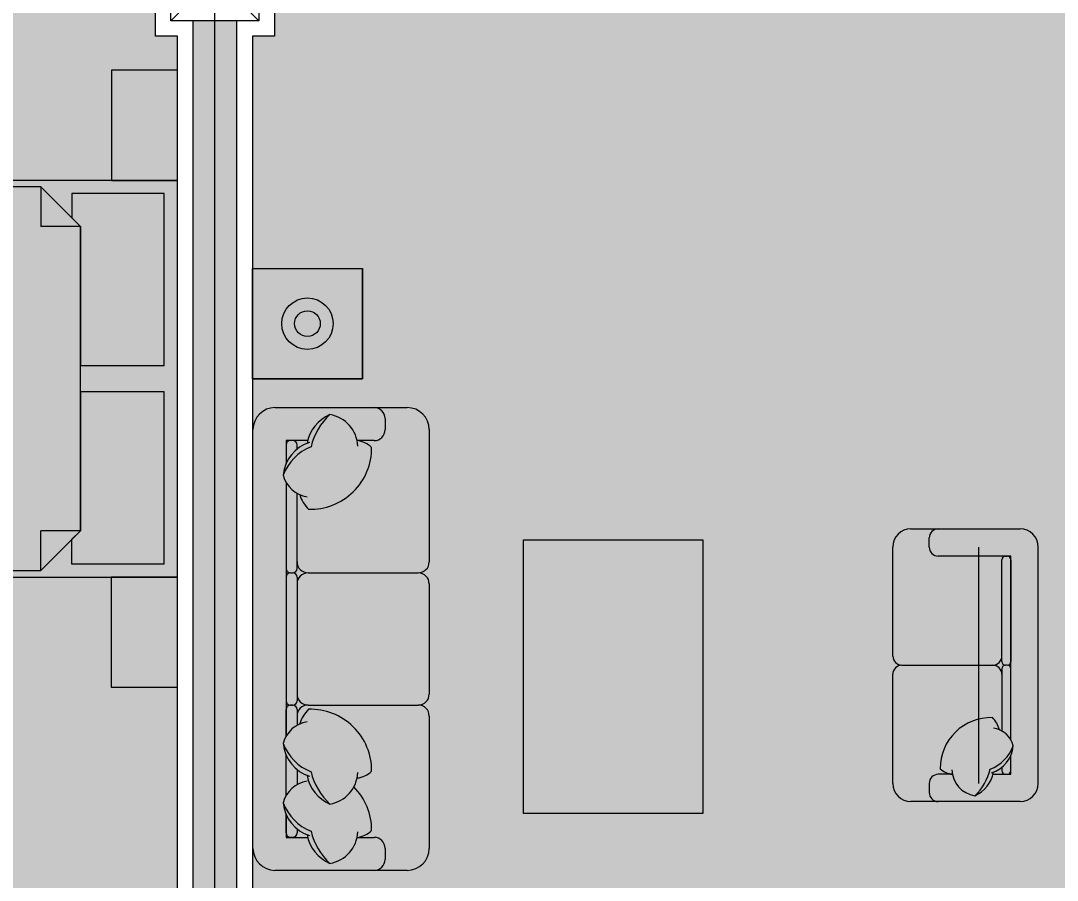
# Model space of a CAD drawing. Header units: millimetres. Extents: x 476571643 to 477489869, y 4620928210 to 4621294454.
# Drawn here: x 477229840 to 477234544, y 4621078495 to 4621082395 of the extents above; entities that cross this region are included whole.
import ezdxf

# ---------------------------------------------------------------- set-up
doc = ezdxf.new("R2010")
doc.units = ezdxf.units.MM
doc.header["$MEASUREMENT"] = 0
for name, color, linetype, lineweight in [('2D Drafting - General_Pen_No__1_Pen_No__7', 7, 'Continuous', 0), ('2D Drafting - General_Pen_No__250_Pen_No__7_Pen_No__250', 7, 'Continuous', 0), ('2D Drafting - General_Pen_No__250_Pen_No__7_Pen_No__7', 7, 'Continuous', 0), ('G-Anno-Nplt_Pen_No__151', 151, 'Continuous', 0), ('G-Anno-Nplt_Pen_No__4', 7, 'Continuous', 0), ('New_0_Pen_No__7', 7, 'Continuous', 0), ('New_R03_Nakveti_Pen_No__4', 7, 'Continuous', 0), ('zoma_Pen_No__142', 142, 'Continuous', 0), ('zoma_Pen_No__5_Pen_No__5', 5, 'Continuous', 0)]:
    doc.layers.add(name, color=color, linetype=linetype, lineweight=lineweight)
doc.layers.add('New_R03_Nakveti', color=7, linetype='Continuous')
doc.layers.add('zoma', color=7, linetype='Continuous')
doc.styles.add('GENERATED_STYLE_2', font='arial.ttf')
doc.dimstyles.new('GENERATED_STYLE__7', dxfattribs={"dimtxt": 200, "dimasz": 64.421331, "dimexe": 0.18, "dimexo": 3, "dimgap": 0.09, "dimtad": 1, "dimlfac": 0.001, "dimzin": 0, "dimdsep": 46, "dimtxsty": 'GENERATED_STYLE_2', "dimblk": 'ARROWHEAD_2', "dimblk1": 'ARROWHEAD_2', "dimblk2": 'ARROWHEAD_2', "dimcen": 0.09, "dimclrd": 142, "dimclre": 142, "dimclrt": 142, "dimadec": 0, "dimazin": 0, "dimtfac": 1, "dimtdec": 4, "dimtmove": 0, "dimatfit": 3, "dimfxl": 1, "dimtolj": 1, "dimtzin": 0, "dimarcsym": 0})

# ---------------------------------------------------------------- blocks, each defined once
blk = doc.blocks.new('Bed Layout 23')
at = {"layer": 'New_R03_Nakveti_Pen_No__4', "color": 7, "linetype": 'Continuous', "lineweight": 0}
for p, q in [((-900, 0), (-1400, 0)), ((-1400, 0), (-1400, -300)), ((-900, -300), (-900, 0)), ((900, 0), (-900, 0)), ((-900, 0), (-900, -2000)), ((1400, 0), (900, 0)), ((900, 0), (900, -300)), ((900, -2000), (900, 0)), ((1400, -300), (1400, 0)), ((-1400, -300), (-900, -300)), ((900, -300), (1400, -300)), ((-690, -440), (-870, -620)), ((0, -440), (-690, -440)), ((-690, -440), (-690, -620)), ((690, -440), (0, -440)), ((870, -620), (690, -440)), ((690, -440), (690, -620)), ((-870, -620), (-870, -1970)), ((-870, -620), (-690, -620)), ((870, -620), (690, -620)), ((870, -1970), (870, -620)), ((-870, -1970), (0, -1970)), ((0, -1970), (870, -1970)), ((-900, -2000), (900, -2000))]:
    blk.add_line(p, q, dxfattribs=at)
at = {"layer": 'New_R03_Nakveti_Pen_No__4', "color": 7, "linetype": 'Continuous', "lineweight": 0, "flags": 128}
for points in [[(-60, -440), (-60, -60), (-840, -60), (-840, -480), (-730, -480), (-690, -440)], [(690, -440), (730, -480), (840, -480), (840, -60), (60, -60), (60, -440)]]:
    blk.add_lwpolyline(points, close=True, dxfattribs=at)
blk = doc.blocks.new('*D1131', base_point=(476844527.1, 4621385791))
at = {"layer": 'zoma_Pen_No__142', "color": 142, "linetype": 'Continuous', "lineweight": 0, "transparency": 16777216}
for p, q in [((477240443.6, 4621093170.3), (477240358.9, 4621093219.3)), ((477240464.8, 4621093194.8), (477240337.7, 4621093194.8)), ((477240401.2, 4621075494.8), (477240401.2, 4621093194.8)), ((477240464.8, 4621075494.8), (477240337.7, 4621075494.8)), ((477240358.9, 4621075519.3), (477240443.6, 4621075470.3)), ((477240401.2, 4621075453.3), (477240401.2, 4621075494.8))]:
    blk.add_line(p, q, dxfattribs=at)
at = {"layer": 'zoma_Pen_No__142', "color": 142, "lineweight": 0, "transparency": 16777216, "insert": (477240361.2, 4621084002.9), "char_height": 200, "attachment_point": 7, "rotation": 90, "style": 'GENERATED_STYLE_2'}
blk.add_mtext('\\A1;{\\pql;\\fArial CYR|b0|i0|c204|p34;17.70}', dxfattribs=at)
blk = doc.blocks.new('ARROWHEAD_2')
at = {"color": 0, "linetype": 'Continuous', "lineweight": 0}
for p, q in [((0, 0), (-1, 0)), ((-0.378, -0.655), (0.378, 0.655))]:
    blk.add_line(p, q, dxfattribs=at)

msp = doc.modelspace()

# ---------------------------------------------------------------- hatches: boundary and pattern name
at = {"layer": '2D Drafting - General_Pen_No__250_Pen_No__7_Pen_No__7', "linetype": 'Continuous', "lineweight": 0}
msp.add_hatch(color=7, dxfattribs=at).paths.add_polyline_path([(477230621.317, 4621075894.799), (477230821.317, 4621075894.799), (477230821.317, 4621082394.799), (477230621.317, 4621082394.799)])
at = {"layer": 'G-Anno-Nplt_Pen_No__151', "linetype": 'Continuous', "lineweight": 0, "true_color": 0x1f2f3f}
for points in [[(477230791.317, 4621086364.799), (477230991.316, 4621086364.799), (477230991.316, 4621086064.799), (477231291.317, 4621086064.799), (477231291.317, 4621085234.611), (477230891.317, 4621085234.611), (477230891.317, 4621082864.799), (477230991.317, 4621082864.799), (477230991.317, 4621082324.799), (477230891.317, 4621082324.799), (477230891.317, 4621077464.799), (477237551.317, 4621077464.799), (477237551.317, 4621081734.611), (477237151.317, 4621081734.611), (477237151.317, 4621082564.799), (477237351.317, 4621082564.799), (477237351.317, 4621082864.799), (477237551.317, 4621082864.799), (477237551.317, 4621085824.799), (477237351.317, 4621085824.799), (477237351.317, 4621085994.799), (477237351.317, 4621086124.799), (477237151.317, 4621086124.799), (477237151.317, 4621086954.987), (477237551.317, 4621086954.987), (477237551.317, 4621091824.799), (477234051.135, 4621091824.799), (477234051.135, 4621092924.799), (477230991.317, 4621092924.799), (477230991.317, 4621092724.799), (477230791.317, 4621092724.799)], [(477223991.317, 4621077464.799), (477230551.317, 4621077464.799), (477230551.317, 4621082324.799), (477230451.317, 4621082324.799), (477230451.317, 4621082864.799), (477230551.317, 4621082864.799), (477230551.317, 4621085528.057), (477230011.129, 4621085528.057), (477230011.129, 4621085928.057), (477224681.505, 4621085928.057), (477224681.505, 4621085528.057), (477223991.317, 4621085528.057), (477223991.317, 4621082864.799), (477224091.317, 4621082864.799), (477224091.317, 4621082324.799), (477223991.317, 4621082324.799)]]:
    msp.add_hatch(color=169, dxfattribs=at).paths.add_polyline_path(points)

# ---------------------------------------------------------------- linework, layer by layer
at = {"layer": '2D Drafting - General_Pen_No__1_Pen_No__7', "color": 7, "linetype": 'Continuous', "lineweight": 0}
for p, q in [((477230521.317, 4621082394.799), (477230921.317, 4621082794.799)), ((477230921.317, 4621082394.799), (477230521.317, 4621082794.799))]:
    msp.add_line(p, q, dxfattribs=at)
at = {"layer": '2D Drafting - General_Pen_No__1_Pen_No__7', "color": 7, "linetype": 'Continuous', "lineweight": 0, "flags": 128}
msp.add_lwpolyline([(477230921.317, 4621082394.799), (477230521.317, 4621082394.799), (477230521.317, 4621082794.799), (477230921.317, 4621082794.799)], close=True, dxfattribs=at)
at = {"layer": '2D Drafting - General_Pen_No__250_Pen_No__7_Pen_No__250', "color": 7, "linetype": 'Continuous', "lineweight": 0, "flags": 128}
msp.add_lwpolyline([(477230621.317, 4621075894.799), (477230821.317, 4621075894.799), (477230821.317, 4621082394.799), (477230621.317, 4621082394.799)], close=True, dxfattribs=at)
at = {"layer": 'G-Anno-Nplt_Pen_No__4', "color": 7, "linetype": 'Continuous', "lineweight": 0, "flags": 128}
msp.add_lwpolyline([(477230791.317, 4621092724.799), (477230791.317, 4621086364.799), (477230991.316, 4621086364.799), (477230991.316, 4621086064.799), (477231291.317, 4621086064.799), (477231291.317, 4621085234.611), (477230891.317, 4621085234.611), (477230891.317, 4621082864.799), (477230991.317, 4621082864.799), (477230991.317, 4621082324.799), (477230891.317, 4621082324.799), (477230891.317, 4621077464.799)], dxfattribs=at)
msp.add_lwpolyline([(477223991.317, 4621077464.799), (477230551.317, 4621077464.799), (477230551.317, 4621082324.799), (477230451.317, 4621082324.799), (477230451.317, 4621082864.799), (477230551.317, 4621082864.799), (477230551.317, 4621085528.057), (477230011.129, 4621085528.057), (477230011.129, 4621085928.057), (477224681.505, 4621085928.057), (477224681.505, 4621085528.057), (477223991.317, 4621085528.057), (477223991.317, 4621082864.799), (477224091.317, 4621082864.799), (477224091.317, 4621082324.799), (477223991.317, 4621082324.799)], close=True, dxfattribs=at)
at = {"layer": 'New_0_Pen_No__7', "color": 7, "linetype": 'Continuous', "lineweight": 0}
for p, q in [((477231391.317, 4621080770.317), (477231391.317, 4621081270.317)), ((477230891.317, 4621080770.317), (477231391.317, 4621080770.317)), ((477230994.035, 4621080639.578), (477231594.035, 4621080639.578)), ((477231494.035, 4621080589.578), (477231494.035, 4621080539.578)), ((477230894.035, 4621078639.578), (477230894.035, 4621080539.578)), ((477231694.035, 4621080539.578), (477231694.035, 4621079939.578)), ((477231142.296, 4621080489.578), (477231044.035, 4621080489.578)), ((477231044.035, 4621080489.578), (477231044.035, 4621080384.392)), ((477231044.035, 4621080469.578), (477231044.035, 4621080384.392)), ((477231074.035, 4621080489.578), (477231064.035, 4621080489.578)), ((477231094.035, 4621080451.422), (477231094.035, 4621080469.578)), ((477231444.035, 4621080489.578), (477231366.566, 4621080489.578)), ((477231044.035, 4621080301.21), (477231044.035, 4621079147.294)), ((477231094.035, 4621079909.578), (477231094.035, 4621080250.863)), ((477233880.523, 4621080089.398), (477234375.523, 4621080089.398)), ((477233963.023, 4621080006.898), (477233963.023, 4621080048.148)), ((477233963.023, 4621080006.898), (477233963.023, 4621080048.148)), ((477233798.023, 4621079511.898), (477233798.023, 4621080006.898)), ((477234186.541, 4621080006.898), (477234186.541, 4621078934.398)), ((477234334.273, 4621079965.648), (477234004.273, 4621079965.648)), ((477234334.273, 4621079965.648), (477234004.273, 4621079965.648)), ((477234293.023, 4621079487.148), (477234293.023, 4621079949.148)), ((477234309.523, 4621079965.648), (477234317.773, 4621079965.648)), ((477234334.273, 4621079131.051), (477234334.273, 4621079965.648)), ((477234334.273, 4621079131.051), (477234334.273, 4621079965.648)), ((477234334.273, 4621079949.148), (477234334.273, 4621079487.148)), ((477231064.035, 4621079889.578), (477231074.035, 4621079889.578)), ((477231064.035, 4621079889.578), (477231074.035, 4621079889.578)), ((477231094.035, 4621079869.578), (477231094.035, 4621079309.578)), ((477231144.035, 4621079889.578), (477231644.035, 4621079889.578)), ((477231694.035, 4621079839.578), (477231694.035, 4621079339.578)), ((477233798.023, 4621078934.398), (477233798.023, 4621079429.398)), ((477233839.273, 4621079470.648), (477234251.773, 4621079470.648)), ((477234293.023, 4621079454.148), (477234293.023, 4621079172.587)), ((477234317.773, 4621079470.648), (477234309.523, 4621079470.648)), ((477234317.773, 4621079470.648), (477234309.523, 4621079470.648)), ((477234334.273, 4621079131.051), (477234334.273, 4621079454.148)), ((477231074.035, 4621079289.578), (477231064.035, 4621079289.578)), ((477231064.035, 4621079289.578), (477231074.035, 4621079289.578)), ((477231144.035, 4621079289.578), (477231644.035, 4621079289.578)), ((477231044.035, 4621079147.294), (477231044.035, 4621079269.578)), ((477231094.035, 4621079269.578), (477231094.035, 4621079197.641)), ((477231694.035, 4621079239.578), (477231694.035, 4621078639.578)), ((477231044.035, 4621078877.946), (477231044.035, 4621079064.112)), ((477234334.273, 4621078992.148), (477234334.273, 4621079062.426)), ((477234334.273, 4621078975.648), (477234334.273, 4621079062.426)), ((477234293.023, 4621079007.126), (477234293.023, 4621078992.148)), ((477231094.035, 4621078997.082), (477231094.035, 4621078928.293)), ((477234068.184, 4621078975.648), (477234004.273, 4621078975.648)), ((477234253.207, 4621078975.648), (477234334.273, 4621078975.648)), ((477234309.523, 4621078975.648), (477234317.773, 4621078975.648)), ((477233963.023, 4621078934.398), (477233963.023, 4621078893.148)), ((477234375.523, 4621078851.898), (477233880.523, 4621078851.898)), ((477231044.035, 4621078709.578), (477231044.035, 4621078794.764)), ((477231044.035, 4621078794.764), (477231044.035, 4621078689.578)), ((477231094.035, 4621078727.734), (477231094.035, 4621078709.578)), ((477231044.035, 4621078689.578), (477231142.296, 4621078689.578)), ((477231074.035, 4621078689.578), (477231064.035, 4621078689.578)), ((477231366.566, 4621078689.578), (477231444.035, 4621078689.578)), ((477231494.035, 4621078639.578), (477231494.035, 4621078589.578)), ((477231594.035, 4621078539.578), (477230994.035, 4621078539.578))]:
    msp.add_line(p, q, dxfattribs=at)
for points in [[(477231391.317, 4621080770.317), (477230891.317, 4621080770.317), (477230891.317, 4621081270.317), (477231391.317, 4621081270.317)], [(477232935.43, 4621078798.304), (477232121.683, 4621078798.304), (477232121.683, 4621080039.009), (477232935.43, 4621080039.009)]]:
    msp.add_lwpolyline(points, close=True, dxfattribs=at)
msp.add_lwpolyline([(477234458.023, 4621078934.398), (477234458.023, 4621080006.898)], dxfattribs=at)
for radius in [116.667, 58.333]:
    msp.add_circle((477231141.317, 4621081020.317), radius, dxfattribs=at)
for centre, radius, start, end in [((477230994.035, 4621080539.578), 100, 90, 180), ((477231313.587, 4621080445.277), 176.927, 113.315151, 169.361334), ((477231442.502, 4621080392.444), 293.149, 132.736771, 166.35084), ((477231218.962, 4621080459.049), 150.728, 2.067173, 80.607155), ((477231444.035, 4621080589.578), 50, 0, 90), ((477231594.035, 4621080539.578), 100, 0, 90), ((477231444.035, 4621080539.578), 50, 270, 0), ((477231201.335, 4621080319.22), 170.267, 107.271363, 175.466823), ((477231238.838, 4621080256.185), 220.903, 111.568254, 159.74062), ((477231064.035, 4621080469.578), 20, 90, 180), ((477231074.035, 4621080469.578), 20, 0, 90), ((477231354.143, 4621080377.185), 113.183, 46.1116, 83.70975), ((477231154.498, 4621080455.945), 278.124, 268.285016, 0.578933), ((477231158.071, 4621080364.459), 130.403, 194.106395, 262.231979), ((477231261.541, 4621080291.294), 161.732, 196.779279, 224.494475), ((477233880.523, 4621080006.898), 82.5, 90, 180), ((477234004.273, 4621080048.148), 41.25, 90, 180), ((477234004.273, 4621080048.148), 41.25, 90, 180), ((477234375.523, 4621080006.898), 82.5, 0, 90), ((477234004.273, 4621080006.898), 41.25, 180, 270), ((477234004.273, 4621080006.898), 41.25, 180, 270), ((477234309.523, 4621079949.148), 16.5, 90, 180), ((477234317.773, 4621079949.148), 16.5, 0, 90), ((477231064.035, 4621079909.578), 20, 180, 270), ((477231074.035, 4621079909.578), 20, 270, 0), ((477231144.035, 4621079939.578), 50, 180, 270), ((477231644.035, 4621079939.578), 50, 270, 0), ((477231064.035, 4621079869.578), 20, 90, 180), ((477231074.035, 4621079869.578), 20, 0, 90), ((477231144.035, 4621079839.578), 50, 90, 180), ((477231644.035, 4621079839.578), 50, 0, 90), ((477233839.95, 4621079512.575), 41.933, 180.925972, 269.074029), ((477234251.773, 4621079511.898), 41.25, 270, 0), ((477234309.523, 4621079487.148), 16.5, 180, 270), ((477234317.773, 4621079487.148), 16.5, 270, 0), ((477233839.273, 4621079429.398), 41.25, 90, 180), ((477234251.773, 4621079429.398), 41.25, 0, 90), ((477234309.523, 4621079454.148), 16.5, 90, 180), ((477234317.773, 4621079454.148), 16.5, 0, 90), ((477231144.035, 4621079339.578), 50, 180, 270), ((477231644.035, 4621079339.578), 50, 270, 0), ((477231064.035, 4621079309.578), 20, 180, 270), ((477231064.035, 4621079269.578), 20, 90, 180), ((477231074.035, 4621079309.578), 20, 270, 0), ((477231074.035, 4621079269.578), 20, 0, 90), ((477231144.035, 4621079239.578), 50, 90, 180), ((477231644.035, 4621079239.578), 50, 0, 90), ((477231261.541, 4621079157.21), 161.732, 135.505526, 163.220721), ((477231154.498, 4621078992.559), 278.124, 359.421068, 91.714985), ((477231158.071, 4621079084.044), 130.403, 97.768021, 165.893606), ((477234243.14, 4621079003.395), 229.452, 88.285016, 180.578933), ((477234154.83, 4621079139.232), 133.429, 16.779279, 44.494474), ((477234240.192, 4621079078.87), 107.582, 14.106395, 82.231979), ((477231238.838, 4621079192.319), 220.903, 200.25938, 248.431747), ((477231201.335, 4621079129.284), 170.267, 184.533178, 252.728638), ((477234173.56, 4621079168.197), 182.245, 291.568254, 339.74062), ((477234204.5, 4621079116.193), 140.47, 287.271363, 355.466823), ((477231313.587, 4621079003.227), 176.927, 190.638667, 246.684849), ((477231442.502, 4621079056.059), 293.149, 193.649161, 227.263229), ((477231218.962, 4621078989.455), 150.728, 279.392846, 357.932828), ((477231354.143, 4621079071.319), 113.183, 276.29025, 313.8884), ((477234004.273, 4621078934.398), 41.25, 90, 180), ((477234078.433, 4621079068.372), 93.376, 226.111601, 263.70975), ((477234189.957, 4621079000.834), 124.351, 182.067173, 260.607155), ((477234005.537, 4621079055.783), 241.848, 312.736771, 346.35084), ((477234111.892, 4621079012.196), 145.965, 293.315151, 349.361334), ((477234309.523, 4621078992.148), 16.5, 180, 270), ((477234317.773, 4621078992.148), 16.5, 270, 0), ((477231158.071, 4621078814.696), 130.403, 97.768022, 165.893606), ((477231154.498, 4621078723.211), 278.124, 359.421068, 44.711733), ((477233880.523, 4621078934.398), 82.5, 180, 270), ((477234375.523, 4621078934.398), 82.5, 270, 0), ((477234004.273, 4621078893.148), 41.25, 180, 270), ((477231238.838, 4621078922.971), 220.903, 200.25938, 248.431747), ((477231201.335, 4621078859.936), 170.267, 184.533178, 252.728637), ((477231064.035, 4621078709.578), 20, 180, 270), ((477231074.035, 4621078709.578), 20, 270, 0), ((477231313.587, 4621078733.879), 176.927, 190.638667, 246.684849), ((477231442.502, 4621078786.711), 293.149, 193.649161, 227.263229), ((477231218.962, 4621078720.107), 150.728, 279.392846, 357.932828), ((477231354.143, 4621078801.971), 113.183, 276.29025, 313.8884), ((477231444.035, 4621078639.578), 50, 0, 90), ((477230994.035, 4621078639.578), 100, 180, 270), ((477231594.035, 4621078639.578), 100, 270, 0), ((477231444.035, 4621078589.578), 50, 270, 0)]:
    msp.add_arc(centre, radius, start, end, dxfattribs=at)
at = {"layer": 'zoma_Pen_No__5_Pen_No__5', "color": 5, "linetype": 'Continuous', "lineweight": 0}
msp.add_line((477230721.317, 4621071985.202), (477230721.317, 4621096696.008), dxfattribs=at)

# ---------------------------------------------------------------- block references
at = {"layer": 'New_R03_Nakveti', "color": 7, "linetype": 'Continuous', "lineweight": 0, "zscale": 1000, "rotation": 269.9970273048938}
msp.add_blockref('Bed Layout 23', (477230551.244, 4621080770.48), dxfattribs=at)

# ---------------------------------------------------------------- dimensions: what is measured, and where the dimension line sits
at = {"layer": 'zoma', "color": 142, "linetype": 'Continuous', "lineweight": 0}
dim = msp.add_linear_dim(base=(477240401.24, 4621093194.796), p1=(477237891.242, 4621075494.799), p2=(477214576.618, 4621093194.796), angle=90, dimstyle='GENERATED_STYLE__7', dxfattribs=at)
dim.commit()
dim.dimension.update_dxf_attribs({"geometry": '*D1131', "text_midpoint": (477240261.24, 4621084338.856), "dimtype": 160, "text_rotation": 90})

doc.saveas('drawing.dxf')
